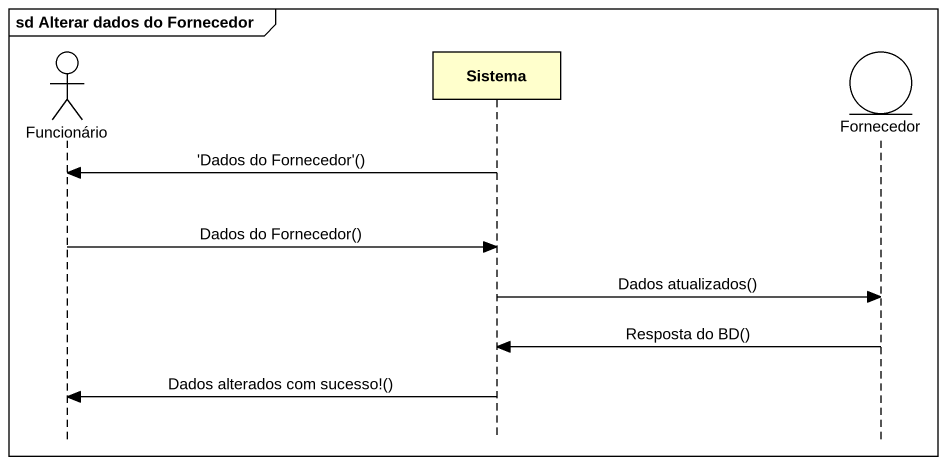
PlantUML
@startuml
mainframe sd Alterar dados do Fornecedor
hide footbox
actor Funcionário
participant Sistema
entity Fornecedor

Sistema -> Funcionário : 'Dados do Fornecedor'()
Funcionário -> Sistema : Dados do Fornecedor()
Sistema -> Fornecedor : Dados atualizados()
Fornecedor -> Sistema : Resposta do BD()
Sistema -> Funcionário : Dados alterados com sucesso!()
@enduml
